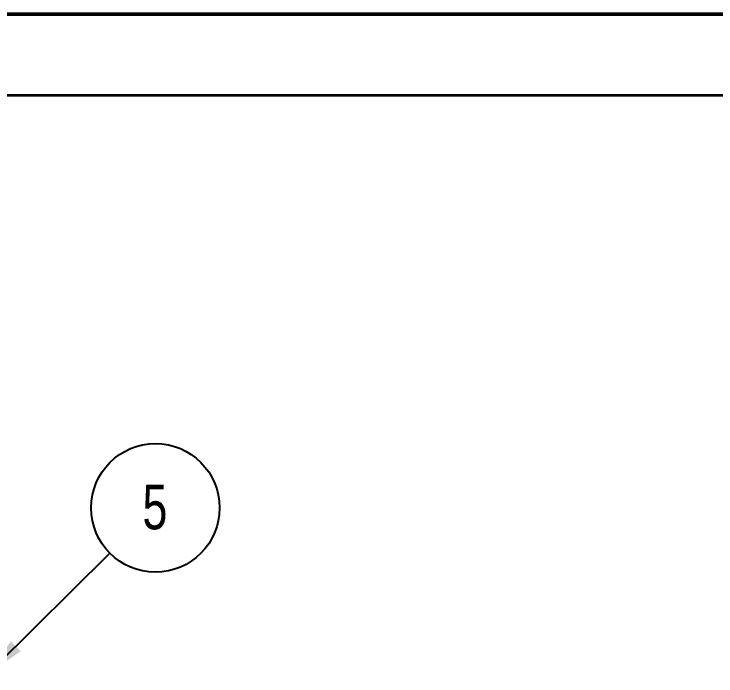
# Model space of a CAD drawing. Header units: millimetres. Extents: x 0 to 279, y 0 to 216.
# Drawn here: x 108.7 to 163.6, y 164.1 to 215.9 of the extents above; entities that cross this region are included whole.
import ezdxf

# ---------------------------------------------------------------- set-up
doc = ezdxf.new("R2010")
doc.units = ezdxf.units.MM
doc.layers.add('PAGE_BORDER', color=7, linetype='Continuous')
doc.layers.add('TITLE_BLOCK_BORDER', color=7, linetype='Continuous')
doc.styles.add('SLDTEXTSTYLE0', font='TXT', dxfattribs={"width": 0.75})
doc.dimstyles.new('SLDDIMSTYLE1', dxfattribs={"dimtxt": 0.18, "dimasz": 3.302, "dimexe": 0, "dimexo": 0.0625, "dimgap": 0, "dimtad": 0, "dimtih": 1, "dimtoh": 1, "dimdec": 0, "dimrnd": 1e-09, "dimzin": 0, "dimdsep": 46, "dimtxsty": 'Standard', "dimsah": 1, "dimcen": 0.09, "dimadec": 0, "dimazin": 0, "dimtfac": 3.302, "dimtdec": 0, "dimtofl": 0, "dimtmove": 0, "dimatfit": 3, "dimfxl": 1, "dimfrac": 2, "dimtolj": 1, "dimtzin": 0, "dimarcsym": 0})

# ---------------------------------------------------------------- blocks, each defined once
blk = doc.blocks.new('SW_NOTE_113')
at = {"layer": 'TITLE_BLOCK_BORDER', "color": 0}
blk.add_circle((3.574, 3.54), 5.031, dxfattribs=at)
at = {"layer": 'TITLE_BLOCK_BORDER', "color": 0, "insert": (3.538, 5.364), "char_height": 3.5, "attachment_point": 2, "style": 'SLDTEXTSTYLE0'}
blk.add_mtext('5', dxfattribs=at)

msp = doc.modelspace()

# ---------------------------------------------------------------- linework, layer by layer
at = {"color": 7, "linetype": 'Continuous', "lineweight": 50}
msp.add_line((0, 215.9), (279.4, 215.9), dxfattribs=at)
at = {"layer": 'PAGE_BORDER', "lineweight": 35}
msp.add_line((6.35, 209.55), (273.05, 209.55), dxfattribs=at)

# ---------------------------------------------------------------- block references
at = {"layer": 'TITLE_BLOCK_BORDER'}
msp.add_blockref('SW_NOTE_113', (116.168, 173.7), dxfattribs=at)

# ---------------------------------------------------------------- leaders
msp.add_leader([(106.46, 164.082), (116.168, 173.7)], dimstyle='SLDDIMSTYLE1', dxfattribs=at)

doc.saveas('drawing.dxf')
